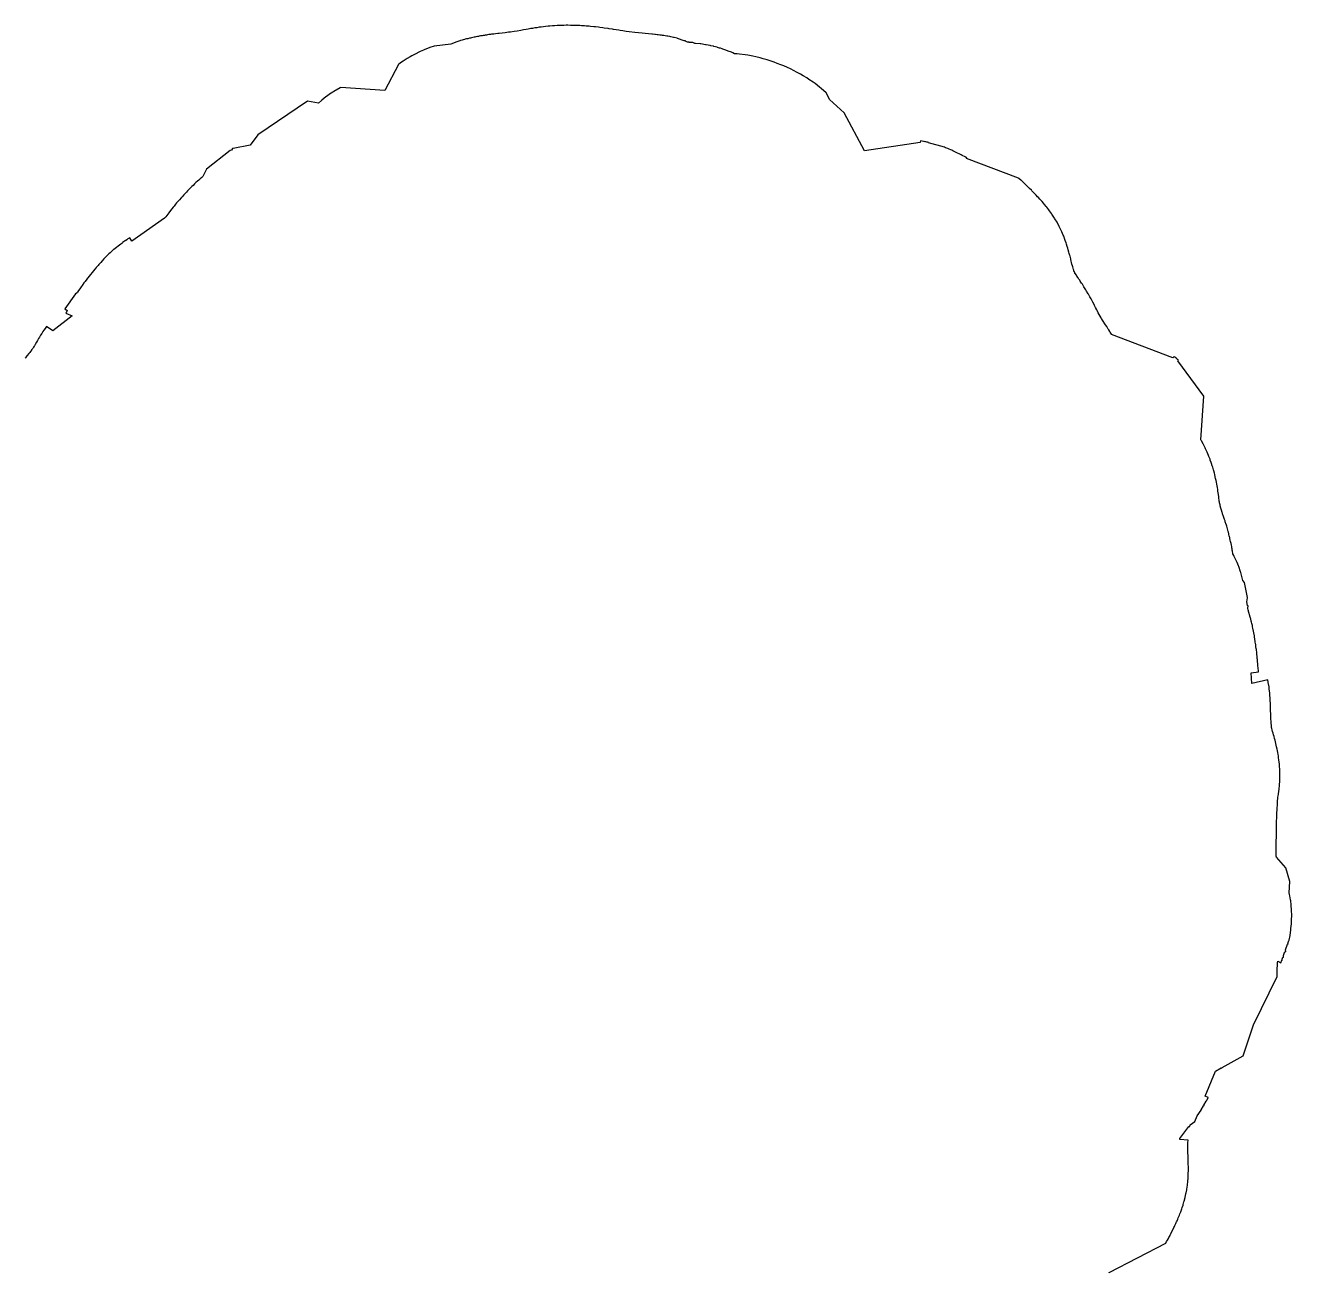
# Model space of a CAD drawing. Header units: metres. Extents: x -1.5 to 52.4, y -0.7 to 52.3.
# Drawn here: x 25.46 to 52.43, y 25.68 to 52.26 of the extents above; entities that cross this region are included whole.
import ezdxf

# ---------------------------------------------------------------- set-up
doc = ezdxf.new("R2010")
doc.units = ezdxf.units.M

msp = doc.modelspace()

# ---------------------------------------------------------------- linework, layer by layer
for p, q in [((35.3893, 52.0677), (35.3651, 52.0646)), ((35.41, 52.0702), (35.3893, 52.0677)), ((35.44, 52.0736), (35.41, 52.0702)), ((35.4687, 52.0768), (35.44, 52.0736)), ((35.5253, 52.0825), (35.4687, 52.0768)), ((35.5523, 52.0854), (35.5253, 52.0825)), ((35.6145, 52.0925), (35.5523, 52.0854)), ((35.6786, 52.1006), (35.6145, 52.0925)), ((35.7523, 52.1104), (35.6786, 52.1006)), ((35.7898, 52.1157), (35.7523, 52.1104)), ((35.8667, 52.1269), (35.7898, 52.1157)), ((35.9368, 52.1376), (35.8667, 52.1269)), ((36.0097, 52.1493), (35.9368, 52.1376)), ((36.0709, 52.1597), (36.0097, 52.1493)), ((36.1289, 52.1702), (36.0709, 52.1597)), ((36.1678, 52.1776), (36.1289, 52.1702)), ((36.2257, 52.1884), (36.1678, 52.1776)), ((36.2601, 52.1945), (36.2257, 52.1884)), ((36.31, 52.2028), (36.2601, 52.1945)), ((36.3515, 52.2093), (36.31, 52.2028)), ((36.4037, 52.217), (36.3515, 52.2093)), ((36.4434, 52.2224), (36.4037, 52.217)), ((36.4938, 52.2287), (36.4434, 52.2224)), ((36.5402, 52.234), (36.4938, 52.2287)), ((36.5907, 52.2391), (36.5402, 52.234)), ((36.6325, 52.243), (36.5907, 52.2391)), ((36.6846, 52.2472), (36.6325, 52.243)), ((36.7307, 52.2504), (36.6846, 52.2472)), ((36.7825, 52.2534), (36.7307, 52.2504)), ((36.8248, 52.2554), (36.7825, 52.2534)), ((36.8784, 52.2573), (36.8248, 52.2554)), ((36.9254, 52.2585), (36.8784, 52.2573)), ((36.976, 52.2591), (36.9254, 52.2585)), ((37.0148, 52.2592), (36.976, 52.2591)), ((37.0717, 52.2589), (37.0148, 52.2592)), ((37.1164, 52.2581), (37.0717, 52.2589)), ((37.1715, 52.2565), (37.1164, 52.2581)), ((37.2106, 52.255), (37.1715, 52.2565)), ((37.2708, 52.2521), (37.2106, 52.255)), ((37.3047, 52.2502), (37.2708, 52.2521)), ((37.3647, 52.2462), (37.3047, 52.2502)), ((37.4014, 52.2435), (37.3647, 52.2462)), ((37.4672, 52.238), (37.4014, 52.2435)), ((37.4964, 52.2353), (37.4672, 52.238)), ((37.5649, 52.2286), (37.4964, 52.2353)), ((37.5993, 52.2249), (37.5649, 52.2286)), ((37.6682, 52.2169), (37.5993, 52.2249)), ((37.6928, 52.2139), (37.6682, 52.2169)), ((37.7618, 52.205), (37.6928, 52.2139)), ((37.7845, 52.2019), (37.7618, 52.205)), ((37.8699, 52.1899), (37.7845, 52.2019)), ((37.8917, 52.1867), (37.8699, 52.1899)), ((37.9646, 52.1757), (37.8917, 52.1867)), ((37.9863, 52.1723), (37.9646, 52.1757)), ((38.1015, 52.1535), (37.9863, 52.1723)), ((38.127, 52.1496), (38.1015, 52.1535)), ((38.1861, 52.1407), (38.127, 52.1496)), ((38.2549, 52.1311), (38.1861, 52.1407)), ((38.3221, 52.1221), (38.2549, 52.1311)), ((38.4388, 52.1077), (38.3221, 52.1221)), ((38.5188, 52.0983), (38.4388, 52.1077)), ((38.5934, 52.0901), (38.5188, 52.0983)), ((38.6597, 52.0831), (38.5934, 52.0901)), ((38.7288, 52.0765), (38.6597, 52.0831)), ((38.7993, 52.0703), (38.7288, 52.0765)), ((38.8182, 52.0686), (38.7993, 52.0703)), ((38.8642, 52.0641), (38.8182, 52.0686)), ((34.1627, 51.8138), (34.0757, 51.7841)), ((34.1657, 51.8148), (34.1627, 51.8138)), ((34.5186, 51.8583), (34.1657, 51.8148)), ((34.6503, 51.9084), (34.5186, 51.8583)), ((34.6687, 51.9144), (34.6503, 51.9084)), ((34.7159, 51.9293), (34.6687, 51.9144)), ((34.7268, 51.9326), (34.7159, 51.9293)), ((34.7607, 51.9425), (34.7268, 51.9326)), ((34.7839, 51.949), (34.7607, 51.9425)), ((34.8117, 51.9566), (34.7839, 51.949)), ((34.8283, 51.9611), (34.8117, 51.9566)), ((34.8551, 51.968), (34.8283, 51.9611)), ((34.8819, 51.9748), (34.8551, 51.968)), ((34.9182, 51.9836), (34.8819, 51.9748)), ((34.9366, 51.9878), (34.9182, 51.9836)), ((34.9586, 51.9928), (34.9366, 51.9878)), ((34.9893, 51.9996), (34.9586, 51.9928)), ((35.0145, 52.005), (34.9893, 51.9996)), ((35.0349, 52.0092), (35.0145, 52.005)), ((35.0533, 52.0129), (35.0349, 52.0092)), ((35.0891, 52.02), (35.0533, 52.0129)), ((35.1073, 52.0235), (35.0891, 52.02)), ((35.1263, 52.027), (35.1073, 52.0235)), ((35.1545, 52.0321), (35.1263, 52.027)), ((35.1911, 52.0384), (35.1545, 52.0321)), ((35.2127, 52.042), (35.1911, 52.0384)), ((35.2356, 52.0457), (35.2127, 52.042)), ((35.2523, 52.0484), (35.2356, 52.0457)), ((35.2828, 52.053), (35.2523, 52.0484)), ((35.3023, 52.0559), (35.2828, 52.053)), ((35.3334, 52.0603), (35.3023, 52.0559)), ((35.3651, 52.0646), (35.3334, 52.0603)), ((38.8831, 52.0621), (38.8642, 52.0641)), ((38.9129, 52.0589), (38.8831, 52.0621)), ((38.9408, 52.0557), (38.9129, 52.0589)), ((38.976, 52.0514), (38.9408, 52.0557)), ((39.0059, 52.0476), (38.976, 52.0514)), ((39.0314, 52.0441), (39.0059, 52.0476)), ((39.0603, 52.0399), (39.0314, 52.0441)), ((39.0862, 52.036), (39.0603, 52.0399)), ((39.124, 52.0299), (39.0862, 52.036)), ((39.1422, 52.0267), (39.124, 52.0299)), ((39.1894, 52.0181), (39.1422, 52.0267)), ((39.2086, 52.0143), (39.1894, 52.0181)), ((39.2672, 52.0019), (39.2086, 52.0143)), ((39.28, 51.9989), (39.2672, 52.0019)), ((39.3425, 51.9837), (39.28, 51.9989)), ((39.3522, 51.9811), (39.3425, 51.9837)), ((39.4931, 51.9281), (39.3522, 51.9811)), ((39.5162, 51.9307), (39.4931, 51.9281)), ((39.5199, 51.9294), (39.5162, 51.9307)), ((39.5164, 51.9193), (39.5199, 51.9294)), ((39.5625, 51.902), (39.5164, 51.9193)), ((39.5877, 51.9037), (39.5625, 51.902)), ((39.5962, 51.9003), (39.5877, 51.9037)), ((39.5925, 51.8909), (39.5962, 51.9003)), ((39.6756, 51.8936), (39.5925, 51.8909)), ((39.7202, 51.8739), (39.6756, 51.8936)), ((39.7324, 51.8731), (39.7202, 51.8739)), ((39.8306, 51.8638), (39.7324, 51.8731)), ((39.8434, 51.8623), (39.8306, 51.8638)), ((39.9477, 51.8471), (39.8434, 51.8623)), ((39.959, 51.8451), (39.9477, 51.8471)), ((40.0432, 51.8287), (39.959, 51.8451)), ((40.0609, 51.8248), (40.0432, 51.8287)), ((40.1134, 51.8126), (40.0609, 51.8248)), ((40.1214, 51.8107), (40.1134, 51.8126)), ((40.1959, 51.7908), (40.1214, 51.8107)), ((33.5659, 51.5352), (33.5051, 51.4966)), ((33.593, 51.5517), (33.5659, 51.5352)), ((33.6553, 51.588), (33.593, 51.5517)), ((33.687, 51.6059), (33.6553, 51.588)), ((33.7452, 51.6372), (33.687, 51.6059)), ((33.7739, 51.6521), (33.7452, 51.6372)), ((33.8416, 51.6855), (33.7739, 51.6521)), ((33.8693, 51.6986), (33.8416, 51.6855)), ((33.9396, 51.73), (33.8693, 51.6986)), ((33.9646, 51.7406), (33.9396, 51.73)), ((34.0562, 51.7769), (33.9646, 51.7406)), ((34.0757, 51.7841), (34.0562, 51.7769)), ((40.202, 51.789), (40.1959, 51.7908)), ((40.2465, 51.7757), (40.202, 51.789)), ((40.2653, 51.7698), (40.2465, 51.7757)), ((40.3029, 51.7576), (40.2653, 51.7698)), ((40.315, 51.7536), (40.3029, 51.7576)), ((40.3608, 51.7376), (40.315, 51.7536)), ((40.3787, 51.7312), (40.3608, 51.7376)), ((40.4306, 51.7115), (40.3787, 51.7312)), ((40.4504, 51.7038), (40.4306, 51.7115)), ((40.4809, 51.6915), (40.4504, 51.7038)), ((40.4983, 51.6843), (40.4809, 51.6915)), ((40.5302, 51.6708), (40.4983, 51.6843)), ((40.567, 51.6549), (40.5302, 51.6708)), ((40.6223, 51.6511), (40.567, 51.6549)), ((40.6737, 51.6459), (40.6223, 51.6511)), ((40.7896, 51.6306), (40.6737, 51.6459)), ((40.8486, 51.6211), (40.7896, 51.6306)), ((40.9556, 51.6008), (40.8486, 51.6211)), ((41.0181, 51.5872), (40.9556, 51.6008)), ((41.1109, 51.5647), (41.0181, 51.5872)), ((41.1754, 51.5474), (41.1109, 51.5647)), ((41.2628, 51.5218), (41.1754, 51.5474)), ((33.4034, 51.4274), (33.1117, 50.8702)), ((33.4131, 51.4343), (33.4034, 51.4274)), ((33.4731, 51.4755), (33.4131, 51.4343)), ((33.5051, 51.4966), (33.4731, 51.4755)), ((41.3255, 51.5019), (41.2628, 51.5218)), ((41.4079, 51.4737), (41.3255, 51.5019)), ((41.475, 51.4491), (41.4079, 51.4737)), ((41.5523, 51.4189), (41.475, 51.4491)), ((41.6137, 51.3935), (41.5523, 51.4189)), ((41.6952, 51.3576), (41.6137, 51.3935)), ((41.7569, 51.3287), (41.6952, 51.3576)), ((41.8318, 51.2918), (41.7569, 51.3287)), ((41.888, 51.2626), (41.8318, 51.2918)), ((41.9707, 51.2172), (41.888, 51.2626)), ((42.0247, 51.1857), (41.9707, 51.2172)), ((42.1035, 51.1376), (42.0247, 51.1857)), ((42.15, 51.1075), (42.1035, 51.1376)), ((42.2397, 51.0463), (42.15, 51.1075)), ((42.2792, 51.0177), (42.2397, 51.0463)), ((42.3769, 50.9423), (42.2792, 51.0177)), ((31.8597, 50.7344), (31.7759, 50.6682)), ((31.8727, 50.7441), (31.8597, 50.7344)), ((31.9577, 50.8044), (31.8727, 50.7441)), ((31.9713, 50.8134), (31.9577, 50.8044)), ((32.0653, 50.8727), (31.9713, 50.8134)), ((32.0783, 50.8804), (32.0653, 50.8727)), ((32.1656, 50.9291), (32.0783, 50.8804)), ((32.1777, 50.9355), (32.1656, 50.9291)), ((33.1117, 50.8702), (32.1777, 50.9355)), ((42.4093, 50.9156), (42.3769, 50.9423)), ((42.5137, 50.8235), (42.4093, 50.9156)), ((42.5271, 50.8107), (42.5137, 50.8235)), ((42.5895, 50.6773), (42.5271, 50.8107)), ((31.4649, 50.6418), (30.4117, 49.9244)), ((31.6983, 50.6005), (31.4649, 50.6418)), ((31.7636, 50.6579), (31.6983, 50.6005)), ((31.7759, 50.6682), (31.7636, 50.6579)), ((42.902, 50.3951), (42.5895, 50.6773)), ((43.3297, 49.5861), (42.902, 50.3951)), ((30.4117, 49.9244), (30.2466, 49.7066)), ((29.8818, 49.6422), (29.8764, 49.6348)), ((29.8821, 49.6425), (29.8818, 49.6422)), ((29.8863, 49.6367), (29.8821, 49.6425)), ((30.2466, 49.7066), (29.8863, 49.6367)), ((44.5195, 49.7609), (43.3297, 49.5861)), ((44.5244, 49.7955), (44.5195, 49.7609)), ((44.5598, 49.7906), (44.5244, 49.7955)), ((44.6166, 49.7754), (44.5598, 49.7906)), ((44.6194, 49.7848), (44.6166, 49.7754)), ((44.6624, 49.772), (44.6194, 49.7848)), ((44.6716, 49.7695), (44.6624, 49.772)), ((44.6736, 49.769), (44.6716, 49.7695)), ((44.677, 49.7682), (44.6736, 49.769)), ((44.677, 49.7681), (44.677, 49.7682)), ((44.6787, 49.7676), (44.677, 49.7681)), ((44.6904, 49.7648), (44.6787, 49.7676)), ((44.6903, 49.7646), (44.6904, 49.7648)), ((44.6973, 49.7627), (44.6903, 49.7646)), ((44.6951, 49.7543), (44.6973, 49.7627)), ((45.036, 49.663), (44.6951, 49.7543)), ((45.0617, 49.6526), (45.036, 49.663)), ((45.1078, 49.6332), (45.0617, 49.6526)), ((29.818, 49.5932), (29.3139, 49.192)), ((29.8459, 49.5981), (29.818, 49.5932)), ((29.8724, 49.634), (29.8459, 49.5981)), ((29.8764, 49.6348), (29.8724, 49.634)), ((45.1403, 49.619), (45.1078, 49.6332)), ((45.1705, 49.6056), (45.1403, 49.619)), ((45.1906, 49.5965), (45.1705, 49.6056)), ((45.2115, 49.5868), (45.1906, 49.5965)), ((45.2432, 49.5719), (45.2115, 49.5868)), ((45.2709, 49.5587), (45.2432, 49.5719)), ((45.3152, 49.5371), (45.2709, 49.5587)), ((45.3478, 49.5208), (45.3152, 49.5371)), ((45.389, 49.4998), (45.3478, 49.5208)), ((45.4114, 49.4882), (45.389, 49.4998)), ((45.4754, 49.4544), (45.4114, 49.4882)), ((45.4884, 49.4478), (45.4754, 49.4544)), ((45.4899, 49.4474), (45.4884, 49.4478)), ((45.4898, 49.4472), (45.4899, 49.4474)), ((45.4918, 49.4463), (45.4898, 49.4472)), ((45.5076, 49.441), (45.4918, 49.4463)), ((45.5067, 49.4195), (45.5137, 49.4377)), ((46.6138, 49.0034), (45.5067, 49.4195)), ((45.5074, 49.4402), (45.5076, 49.441)), ((45.5137, 49.4377), (45.5074, 49.4402)), ((29.3139, 49.192), (29.2407, 49.0404)), ((29.0283, 48.8483), (29.0029, 48.8235)), ((29.0616, 48.8803), (29.0283, 48.8483)), ((29.0915, 48.9084), (29.0616, 48.8803)), ((29.1254, 48.9395), (29.0915, 48.9084)), ((29.151, 48.9627), (29.1254, 48.9395)), ((29.1771, 48.9859), (29.151, 48.9627)), ((29.2158, 49.0194), (29.1771, 48.9859)), ((29.2407, 49.0404), (29.2158, 49.0194)), ((46.622, 48.9965), (46.6138, 49.0034)), ((46.6615, 48.9624), (46.622, 48.9965)), ((46.6742, 48.9511), (46.6615, 48.9624)), ((46.713, 48.9157), (46.6742, 48.9511)), ((46.7356, 48.8946), (46.713, 48.9157)), ((46.7639, 48.8677), (46.7356, 48.8946)), ((46.7932, 48.8391), (46.7639, 48.8677)), ((46.8076, 48.8249), (46.7932, 48.8391)), ((28.7765, 48.5865), (28.738, 48.5432)), ((28.795, 48.6071), (28.7765, 48.5865)), ((28.8297, 48.645), (28.795, 48.6071)), ((28.8539, 48.671), (28.8297, 48.645)), ((28.8878, 48.7068), (28.8539, 48.671)), ((28.9105, 48.7304), (28.8878, 48.7068)), ((28.9477, 48.7684), (28.9105, 48.7304)), ((28.9675, 48.7883), (28.9477, 48.7684)), ((29.0029, 48.8235), (28.9675, 48.7883)), ((46.8355, 48.7973), (46.8076, 48.8249)), ((46.8508, 48.7819), (46.8355, 48.7973)), ((46.8875, 48.7447), (46.8508, 48.7819)), ((46.896, 48.7361), (46.8875, 48.7447)), ((46.9341, 48.697), (46.896, 48.7361)), ((46.9417, 48.6891), (46.9341, 48.697)), ((46.9805, 48.6489), (46.9417, 48.6891)), ((46.9891, 48.6398), (46.9805, 48.6489)), ((47.0203, 48.6071), (46.9891, 48.6398)), ((47.0367, 48.5897), (47.0203, 48.6071)), ((47.0673, 48.5567), (47.0367, 48.5897)), ((28.5479, 48.3133), (28.5097, 48.2636)), ((28.5738, 48.3464), (28.5479, 48.3133)), ((28.604, 48.3841), (28.5738, 48.3464)), ((28.6233, 48.4078), (28.604, 48.3841)), ((28.6586, 48.4505), (28.6233, 48.4078)), ((28.6794, 48.4752), (28.6586, 48.4505)), ((28.7122, 48.5137), (28.6794, 48.4752)), ((28.738, 48.5432), (28.7122, 48.5137)), ((47.0935, 48.5279), (47.0673, 48.5567)), ((47.1149, 48.504), (47.0935, 48.5279)), ((47.1432, 48.4716), (47.1149, 48.504)), ((47.1689, 48.4415), (47.1432, 48.4716)), ((47.2062, 48.3967), (47.1689, 48.4415)), ((47.2178, 48.3823), (47.2062, 48.3967)), ((47.2617, 48.3258), (47.2178, 48.3823)), ((47.2755, 48.3073), (47.2617, 48.3258)), ((47.3163, 48.2508), (47.2755, 48.3073)), ((28.4235, 48.151), (27.7274, 47.6636)), ((28.4304, 48.1598), (28.4235, 48.151)), ((28.4477, 48.1818), (28.4304, 48.1598)), ((28.5097, 48.2636), (28.4477, 48.1818)), ((47.3268, 48.2358), (47.3163, 48.2508)), ((47.3835, 48.1497), (47.3268, 48.2358)), ((47.3905, 48.1383), (47.3835, 48.1497)), ((47.4347, 48.0636), (47.3905, 48.1383)), ((47.4411, 48.0523), (47.4347, 48.0636)), ((47.4834, 47.973), (47.4411, 48.0523)), ((47.4906, 47.9589), (47.4834, 47.973)), ((47.5322, 47.8713), (47.4906, 47.9589)), ((47.5387, 47.8567), (47.5322, 47.8713)), ((47.5685, 47.7863), (47.5387, 47.8567)), ((47.577, 47.7653), (47.5685, 47.7863)), ((47.6034, 47.6954), (47.577, 47.7653)), ((27.3379, 47.4861), (27.3282, 47.4775)), ((27.4874, 47.5954), (27.3379, 47.4861)), ((27.4979, 47.6045), (27.4874, 47.5954)), ((27.4986, 47.6036), (27.4979, 47.6045)), ((27.5045, 47.6079), (27.4986, 47.6036)), ((27.5106, 47.6145), (27.5038, 47.6089)), ((27.5038, 47.6089), (27.5045, 47.6079)), ((27.5117, 47.6131), (27.5106, 47.6145)), ((27.529, 47.6258), (27.5117, 47.6131)), ((27.5878, 47.674), (27.5266, 47.6291)), ((27.5266, 47.6291), (27.529, 47.6258)), ((27.5903, 47.6706), (27.5878, 47.674)), ((27.6161, 47.6895), (27.5903, 47.6706)), ((27.6174, 47.692), (27.6153, 47.6906)), ((27.6153, 47.6906), (27.6161, 47.6895)), ((27.6181, 47.6909), (27.6174, 47.692)), ((27.6428, 47.709), (27.6181, 47.6909)), ((27.6853, 47.7343), (27.6428, 47.709)), ((27.7274, 47.6636), (27.6853, 47.7343)), ((47.6115, 47.6729), (47.6034, 47.6954)), ((47.6282, 47.6244), (47.6115, 47.6729)), ((47.6382, 47.5941), (47.6282, 47.6244)), ((47.6535, 47.5456), (47.6382, 47.5941)), ((47.6636, 47.5121), (47.6535, 47.5456)), ((47.6738, 47.4769), (47.6636, 47.5121)), ((27.0917, 47.2405), (27.063, 47.2088)), ((27.1314, 47.2834), (27.0917, 47.2405)), ((27.1638, 47.3176), (27.1314, 47.2834)), ((27.1939, 47.3486), (27.1638, 47.3176)), ((27.2351, 47.3899), (27.1939, 47.3486)), ((27.2612, 47.4153), (27.2351, 47.3899)), ((27.3282, 47.4775), (27.2612, 47.4153)), ((47.6871, 47.4296), (47.6738, 47.4769)), ((47.6949, 47.4011), (47.6871, 47.4296)), ((47.7066, 47.3573), (47.6949, 47.4011)), ((47.711, 47.3403), (47.7066, 47.3573)), ((47.7253, 47.2847), (47.711, 47.3403)), ((47.7285, 47.2718), (47.7253, 47.2847)), ((47.7534, 47.1721), (47.7285, 47.2718)), ((26.8383, 46.9431), (26.8202, 46.9203)), ((26.8839, 46.9992), (26.8383, 46.9431)), ((26.9, 47.0188), (26.8839, 46.9992)), ((26.9451, 47.0731), (26.9, 47.0188)), ((26.9668, 47.0986), (26.9451, 47.0731)), ((27.0055, 47.1436), (26.9668, 47.0986)), ((27.0243, 47.1651), (27.0055, 47.1436)), ((27.063, 47.2088), (27.0243, 47.1651)), ((47.7622, 47.1385), (47.7534, 47.1721)), ((47.7698, 47.1111), (47.7622, 47.1385)), ((47.7764, 47.0881), (47.7698, 47.1111)), ((47.7849, 47.0605), (47.7764, 47.0881)), ((47.79, 47.0448), (47.7849, 47.0605)), ((47.7947, 47.0308), (47.79, 47.0448)), ((47.8025, 47.0092), (47.7947, 47.0308)), ((47.8045, 47.004), (47.8025, 47.0092)), ((47.8105, 46.9893), (47.8045, 47.004)), ((47.8142, 46.9811), (47.8105, 46.9893)), ((47.8173, 46.9749), (47.8142, 46.9811)), ((47.8188, 46.972), (47.8173, 46.9749)), ((47.8201, 46.97), (47.8188, 46.972)), ((47.8461, 46.9331), (47.8201, 46.97)), ((26.644, 46.6879), (26.6136, 46.6451)), ((26.6647, 46.7165), (26.644, 46.6879)), ((26.7057, 46.772), (26.6647, 46.7165)), ((26.7272, 46.8006), (26.7057, 46.772)), ((26.767, 46.8525), (26.7272, 46.8006)), ((26.7831, 46.8732), (26.767, 46.8525)), ((26.8202, 46.9203), (26.7831, 46.8732)), ((47.8576, 46.9167), (47.8461, 46.9331)), ((47.8849, 46.877), (47.8576, 46.9167)), ((47.9009, 46.8534), (47.8849, 46.877)), ((47.9187, 46.8269), (47.9009, 46.8534)), ((47.9293, 46.8108), (47.9187, 46.8269)), ((47.9591, 46.7653), (47.9293, 46.8108)), ((47.9745, 46.7414), (47.9591, 46.7653)), ((48.0065, 46.691), (47.9745, 46.7414)), ((48.0228, 46.6649), (48.0065, 46.691)), ((26.5264, 46.5375), (26.2984, 46.2183)), ((26.5568, 46.5622), (26.5264, 46.5375)), ((26.5645, 46.5737), (26.5568, 46.5622)), ((26.5904, 46.6118), (26.5645, 46.5737)), ((26.6136, 46.6451), (26.5904, 46.6118)), ((48.0496, 46.6212), (48.0228, 46.6649)), ((48.0637, 46.5978), (48.0496, 46.6212)), ((48.097, 46.5419), (48.0637, 46.5978)), ((48.105, 46.5283), (48.097, 46.5419)), ((48.1185, 46.5053), (48.105, 46.5283)), ((48.1356, 46.4754), (48.1185, 46.5053)), ((48.1595, 46.4328), (48.1356, 46.4754)), ((48.1759, 46.403), (48.1595, 46.4328)), ((48.1975, 46.3628), (48.1759, 46.403)), ((26.2984, 46.2183), (26.3473, 46.1833)), ((26.3473, 46.1833), (26.3233, 46.1308)), ((48.2231, 46.3138), (48.1975, 46.3628)), ((48.2358, 46.2885), (48.2231, 46.3138)), ((48.2551, 46.2493), (48.2358, 46.2885)), ((48.2677, 46.2227), (48.2551, 46.2493)), ((48.2691, 46.22), (48.2677, 46.2227)), ((48.282, 46.1944), (48.2691, 46.22)), ((48.2951, 46.1694), (48.282, 46.1944)), ((48.3145, 46.1337), (48.2951, 46.1694)), ((48.334, 46.0989), (48.3145, 46.1337)), ((26.4512, 46.0722), (26.0398, 45.7527)), ((26.3233, 46.1308), (26.3208, 46.1245)), ((26.3208, 46.1245), (26.4512, 46.0722)), ((48.3553, 46.0617), (48.334, 46.0989)), ((48.3762, 46.0261), (48.3553, 46.0617)), ((48.3844, 46.0126), (48.3762, 46.0261)), ((48.4052, 45.9785), (48.3844, 46.0126)), ((48.4204, 45.9546), (48.4052, 45.9785)), ((48.4556, 45.9007), (48.4204, 45.9546)), ((48.4684, 45.8808), (48.4556, 45.9007)), ((48.4923, 45.8431), (48.4684, 45.8808)), ((25.7553, 45.6156), (25.7363, 45.5838)), ((25.7809, 45.6571), (25.7553, 45.6156)), ((25.8041, 45.6937), (25.7809, 45.6571)), ((25.8299, 45.7336), (25.8041, 45.6937)), ((25.8513, 45.7656), (25.8299, 45.7336)), ((25.8752, 45.8006), (25.8513, 45.7656)), ((25.9066, 45.8456), (25.8752, 45.8006)), ((26.0398, 45.7527), (25.9066, 45.8456)), ((48.5, 45.8308), (48.4923, 45.8431)), ((48.5275, 45.7868), (48.5, 45.8308)), ((48.5378, 45.7701), (48.5275, 45.7868)), ((48.558, 45.7372), (48.5378, 45.7701)), ((48.5678, 45.7209), (48.558, 45.7372)), ((48.5926, 45.6796), (48.5678, 45.7209)), ((48.5953, 45.675), (48.5926, 45.6796)), ((49.9046, 45.1741), (48.5953, 45.675)), ((25.5889, 45.3402), (25.5682, 45.313)), ((25.5906, 45.3425), (25.5889, 45.3402)), ((25.6104, 45.3701), (25.5906, 45.3425)), ((25.6146, 45.3761), (25.6104, 45.3701)), ((25.6318, 45.4012), (25.6146, 45.3761)), ((25.6444, 45.4204), (25.6318, 45.4012)), ((25.6497, 45.4288), (25.6444, 45.4204)), ((25.6669, 45.4612), (25.6497, 45.4288)), ((25.6941, 45.5108), (25.6669, 45.4612)), ((25.7128, 45.5437), (25.6941, 45.5108)), ((25.7363, 45.5838), (25.7128, 45.5437)), ((25.4597, 45.1778), (25.4522, 45.1678)), ((25.4879, 45.2144), (25.4597, 45.1778)), ((25.4981, 45.2273), (25.4879, 45.2144)), ((25.5313, 45.2681), (25.4981, 45.2273)), ((25.5487, 45.289), (25.5313, 45.2681)), ((25.5671, 45.3117), (25.5487, 45.289)), ((25.5682, 45.313), (25.5671, 45.3117)), ((49.9292, 45.2049), (49.9046, 45.1741)), ((49.9473, 45.1905), (49.9292, 45.2049)), ((49.9496, 45.1886), (49.9473, 45.1905)), ((49.9473, 45.1905), (49.9473, 45.1905)), ((49.9528, 45.1861), (49.9496, 45.1886)), ((49.953, 45.1857), (49.9528, 45.1861)), ((49.9565, 45.1828), (49.953, 45.1857)), ((49.9567, 45.183), (49.9565, 45.1828)), ((49.9648, 45.1758), (49.9567, 45.183)), ((49.9696, 45.1718), (49.9648, 45.1758)), ((49.9695, 45.1717), (49.9696, 45.1718)), ((49.9698, 45.1714), (49.9695, 45.1717)), ((49.9718, 45.1697), (49.9698, 45.1715)), ((49.9698, 45.1715), (49.9698, 45.1714)), ((49.9813, 45.1613), (49.9718, 45.1697)), ((49.9811, 45.1611), (49.9813, 45.1613)), ((49.9869, 45.1558), (49.9811, 45.1611)), ((49.9868, 45.1557), (49.9869, 45.1558)), ((49.9882, 45.1543), (49.9868, 45.1557)), ((49.9883, 45.1544), (49.9882, 45.1543)), ((49.9927, 45.1501), (49.9883, 45.1544)), ((49.995, 45.1479), (49.9927, 45.1501)), ((50.0003, 45.1426), (49.995, 45.1479)), ((49.995, 45.1479), (49.995, 45.1479)), ((50.0055, 45.1374), (50.0003, 45.1426)), ((50.0054, 45.1373), (50.0055, 45.1374)), ((50.0118, 45.1309), (50.0054, 45.1373)), ((50.0087, 45.1103), (50.0205, 45.1214)), ((50.5648, 44.3572), (50.0087, 45.1103)), ((50.0117, 45.1308), (50.0118, 45.1309)), ((50.0205, 45.1214), (50.0117, 45.1308)), ((50.4965, 43.4278), (50.5648, 44.3572)), ((50.5036, 43.4163), (50.4965, 43.4278)), ((50.5105, 43.4045), (50.5036, 43.4163)), ((50.5467, 43.3401), (50.5105, 43.4045)), ((50.5543, 43.326), (50.5467, 43.3401)), ((50.5908, 43.2548), (50.5543, 43.326)), ((50.5984, 43.2393), (50.5908, 43.2548)), ((50.6252, 43.1821), (50.5984, 43.2393)), ((50.6334, 43.1638), (50.6252, 43.1821)), ((50.6626, 43.0954), (50.6334, 43.1638)), ((50.6712, 43.0742), (50.6626, 43.0954)), ((50.6938, 43.0158), (50.6712, 43.0742)), ((50.7003, 42.9981), (50.6938, 43.0158)), ((50.7198, 42.9429), (50.7003, 42.9981)), ((50.7273, 42.9204), (50.7198, 42.9429)), ((50.7427, 42.8728), (50.7273, 42.9204)), ((50.7508, 42.8464), (50.7427, 42.8728)), ((50.7671, 42.7909), (50.7508, 42.8464)), ((50.7745, 42.7641), (50.7671, 42.7909)), ((50.7872, 42.7161), (50.7745, 42.7641)), ((50.7942, 42.688), (50.7872, 42.7161)), ((50.8057, 42.6396), (50.7942, 42.688)), ((50.8135, 42.605), (50.8057, 42.6396)), ((50.8224, 42.5631), (50.8135, 42.605)), ((50.8298, 42.5264), (50.8224, 42.5631)), ((50.8382, 42.4825), (50.8298, 42.5264)), ((50.844, 42.45), (50.8382, 42.4825)), ((50.85, 42.4145), (50.844, 42.45)), ((50.8569, 42.3714), (50.85, 42.4145)), ((50.8623, 42.3358), (50.8569, 42.3714)), ((50.8678, 42.2975), (50.8623, 42.3358)), ((50.8721, 42.2653), (50.8678, 42.2975)), ((50.8785, 42.2142), (50.8721, 42.2653)), ((50.8817, 42.1873), (50.8785, 42.2142)), ((50.8864, 42.1453), (50.8817, 42.1873)), ((50.8886, 42.1332), (50.8864, 42.1453)), ((50.8907, 42.123), (50.8886, 42.1332)), ((50.8955, 42.1001), (50.8907, 42.123)), ((50.899, 42.0844), (50.8955, 42.1001)), ((50.904, 42.0631), (50.899, 42.0844)), ((50.909, 42.0423), (50.904, 42.0631)), ((50.9135, 42.0244), (50.909, 42.0423)), ((50.9274, 41.972), (50.9135, 42.0244)), ((50.9328, 41.9526), (50.9274, 41.972)), ((50.9386, 41.9322), (50.9328, 41.9526)), ((50.9538, 41.882), (50.9386, 41.9322)), ((50.9586, 41.8667), (50.9538, 41.882)), ((50.963, 41.8533), (50.9586, 41.8667)), ((50.9835, 41.7934), (50.963, 41.8533)), ((50.9901, 41.7737), (50.9835, 41.7934)), ((50.9984, 41.7486), (50.9901, 41.7737)), ((51.0041, 41.7313), (50.9984, 41.7486)), ((51.0137, 41.7013), (51.0041, 41.7313)), ((51.0192, 41.6838), (51.0137, 41.7013)), ((51.0265, 41.6604), (51.0192, 41.6838)), ((51.031, 41.6455), (51.0265, 41.6604)), ((51.0416, 41.6104), (51.031, 41.6455)), ((51.049, 41.5851), (51.0416, 41.6104)), ((51.0645, 41.5313), (51.049, 41.5851)), ((51.0714, 41.5066), (51.0645, 41.5313)), ((51.0794, 41.4777), (51.0714, 41.5066)), ((51.0842, 41.4599), (51.0794, 41.4777)), ((51.0929, 41.4268), (51.0842, 41.4599)), ((51.0973, 41.4099), (51.0929, 41.4268)), ((51.1043, 41.3822), (51.0973, 41.4099)), ((51.1089, 41.364), (51.1043, 41.3822)), ((51.1138, 41.3437), (51.1089, 41.364)), ((51.1184, 41.3244), (51.1138, 41.3437)), ((51.1261, 41.2915), (51.1184, 41.3244)), ((51.1332, 41.2601), (51.1261, 41.2915)), ((51.1428, 41.2159), (51.1332, 41.2601)), ((51.1502, 41.1805), (51.1428, 41.2159)), ((51.1551, 41.1556), (51.1502, 41.1805)), ((51.1615, 41.122), (51.1551, 41.1556)), ((51.1637, 41.1096), (51.1615, 41.122)), ((51.1688, 41.0802), (51.1637, 41.1096)), ((51.1731, 41.0542), (51.1688, 41.0802)), ((51.1807, 41.0002), (51.1731, 41.0542)), ((51.2002, 40.9634), (51.1807, 41.0002)), ((51.21, 40.944), (51.2002, 40.9634)), ((51.2323, 40.8986), (51.21, 40.944)), ((51.2386, 40.8854), (51.2323, 40.8986)), ((51.2641, 40.8295), (51.2386, 40.8854)), ((51.2706, 40.8147), (51.2641, 40.8295)), ((51.3002, 40.7434), (51.2706, 40.8147)), ((51.3066, 40.7273), (51.3002, 40.7434)), ((51.3465, 40.6164), (51.3066, 40.7273)), ((51.3511, 40.6021), (51.3465, 40.6164)), ((51.3894, 40.4325), (51.3511, 40.6021)), ((51.4255, 40.3858), (51.3894, 40.4325)), ((51.4929, 40.0688), (51.4255, 40.3858)), ((51.4808, 39.983), (51.4826, 40.0098)), ((51.4931, 39.8928), (51.4808, 39.983)), ((51.4826, 40.0098), (51.4929, 40.0688)), ((51.5062, 39.8944), (51.4931, 39.8928)), ((51.4999, 39.8428), (51.5068, 39.8896)), ((51.5062, 39.7964), (51.4999, 39.8428)), ((51.5068, 39.8896), (51.5062, 39.8944)), ((51.5093, 39.7971), (51.5062, 39.7964)), ((51.5107, 39.7907), (51.5093, 39.7971)), ((51.5113, 39.7908), (51.5107, 39.7907)), ((51.5127, 39.7822), (51.5113, 39.7908)), ((51.5129, 39.7822), (51.5127, 39.7822)), ((51.514, 39.7748), (51.5129, 39.7822)), ((51.5154, 39.7686), (51.514, 39.7748)), ((51.5221, 39.7487), (51.5154, 39.7686)), ((51.5433, 39.6812), (51.5221, 39.7487)), ((51.5454, 39.6738), (51.5433, 39.6812)), ((51.5583, 39.6279), (51.5454, 39.6738)), ((51.5621, 39.6141), (51.5583, 39.6279)), ((51.5739, 39.5679), (51.5621, 39.6141)), ((51.5797, 39.544), (51.5739, 39.5679)), ((51.587, 39.5128), (51.5797, 39.544)), ((51.591, 39.4952), (51.587, 39.5128)), ((51.5967, 39.4692), (51.591, 39.4952)), ((51.602, 39.4442), (51.5967, 39.4692)), ((51.6086, 39.412), (51.602, 39.4442)), ((51.6199, 39.354), (51.6086, 39.412)), ((51.6273, 39.3137), (51.6199, 39.354)), ((51.6384, 39.2498), (51.6273, 39.3137)), ((51.6432, 39.2214), (51.6384, 39.2498)), ((51.6487, 39.1867), (51.6432, 39.2214)), ((51.6511, 39.171), (51.6487, 39.1867)), ((51.6561, 39.1378), (51.6511, 39.171)), ((51.658, 39.1255), (51.6561, 39.1378)), ((51.6639, 39.0843), (51.658, 39.1255)), ((51.6663, 39.0673), (51.6639, 39.0843)), ((51.6713, 39.0309), (51.6663, 39.0673)), ((51.6731, 39.0173), (51.6713, 39.0309)), ((51.678, 38.979), (51.6731, 39.0173)), ((51.6806, 38.9583), (51.678, 38.979)), ((51.6889, 38.8878), (51.6806, 38.9583)), ((51.6923, 38.8576), (51.6889, 38.8878)), ((51.6965, 38.8167), (51.6923, 38.8576)), ((51.6977, 38.8047), (51.6965, 38.8167)), ((51.7014, 38.7664), (51.6977, 38.8047)), ((51.7032, 38.7472), (51.7014, 38.7664)), ((51.7152, 38.6096), (51.7032, 38.7472)), ((51.7187, 38.5732), (51.7152, 38.6096)), ((51.568, 38.4604), (51.7298, 38.4861)), ((51.5848, 38.2385), (51.568, 38.4604)), ((51.9234, 38.3142), (51.5848, 38.2385)), ((51.7216, 38.546), (51.7187, 38.5732)), ((51.7242, 38.524), (51.7216, 38.546)), ((51.7259, 38.5107), (51.7242, 38.524)), ((51.7269, 38.5044), (51.7259, 38.5107)), ((51.7275, 38.5014), (51.7269, 38.5044)), ((51.7274, 38.5013), (51.7275, 38.5014)), ((51.7298, 38.4861), (51.7274, 38.5013)), ((51.9239, 38.3119), (51.9234, 38.3142)), ((51.932, 38.2669), (51.9239, 38.3119)), ((51.9335, 38.2672), (51.932, 38.2669)), ((51.9352, 38.2585), (51.9335, 38.2672)), ((51.9342, 38.2547), (51.9352, 38.2585)), ((51.9508, 38.1628), (51.9342, 38.2547)), ((51.9515, 38.1629), (51.9508, 38.1628)), ((51.952, 38.1592), (51.9515, 38.1629)), ((51.9518, 38.1575), (51.952, 38.1592)), ((51.9534, 38.1484), (51.9518, 38.1575)), ((51.9547, 38.1388), (51.9534, 38.1484)), ((51.964, 38.0598), (51.9547, 38.1388)), ((51.9653, 38.0465), (51.964, 38.0598)), ((51.9694, 37.9991), (51.9653, 38.0465)), ((51.9715, 37.9705), (51.9694, 37.9991)), ((51.9736, 37.9379), (51.9715, 37.9705)), ((51.9761, 37.8947), (51.9736, 37.9379)), ((51.9776, 37.8646), (51.9761, 37.8947)), ((51.9797, 37.8141), (51.9776, 37.8646)), ((51.9819, 37.7547), (51.9797, 37.8141)), ((51.9823, 37.7422), (51.9819, 37.7547)), ((51.9896, 37.5017), (51.9823, 37.7422)), ((51.9904, 37.4819), (51.9896, 37.5017)), ((51.9933, 37.4277), (51.9904, 37.4819)), ((51.9944, 37.4114), (51.9933, 37.4277)), ((51.9961, 37.3895), (51.9944, 37.4114)), ((52.0006, 37.3386), (51.9961, 37.3895)), ((52.0048, 37.2982), (52.0006, 37.3386)), ((52.0071, 37.2793), (52.0048, 37.2982)), ((52.0175, 37.2464), (52.0071, 37.2793)), ((52.0282, 37.212), (52.0175, 37.2464)), ((52.0389, 37.1763), (52.0282, 37.212)), ((52.0479, 37.1451), (52.0389, 37.1763)), ((52.0592, 37.1051), (52.0479, 37.1451)), ((52.0701, 37.0646), (52.0592, 37.1051)), ((52.0795, 37.0284), (52.0701, 37.0646)), ((52.0886, 36.992), (52.0795, 37.0284)), ((52.0972, 36.9562), (52.0886, 36.992)), ((52.1052, 36.9211), (52.0972, 36.9562)), ((52.1127, 36.887), (52.1052, 36.9211)), ((52.1225, 36.8403), (52.1127, 36.887)), ((52.1286, 36.8087), (52.1225, 36.8403)), ((52.1371, 36.7625), (52.1286, 36.8087)), ((52.1424, 36.7314), (52.1371, 36.7625)), ((52.1494, 36.6878), (52.1424, 36.7314)), ((52.1537, 36.6585), (52.1494, 36.6878)), ((52.1615, 36.6004), (52.1537, 36.6585)), ((52.1653, 36.5685), (52.1615, 36.6004)), ((52.1705, 36.5188), (52.1653, 36.5685)), ((52.1721, 36.5016), (52.1705, 36.5188)), ((52.1762, 36.4508), (52.1721, 36.5016)), ((52.178, 36.424), (52.1762, 36.4508)), ((52.1818, 36.345), (52.178, 36.424)), ((52.1762, 36.0746), (52.1812, 36.159)), ((52.1812, 36.159), (52.1818, 36.1763)), ((52.1825, 36.3216), (52.1818, 36.345)), ((52.1818, 36.1763), (52.1833, 36.2518)), ((52.1833, 36.2655), (52.1825, 36.3216)), ((52.1833, 36.2518), (52.1833, 36.2655)), ((52.152, 35.875), (52.1536, 35.8842)), ((52.1536, 35.8842), (52.1674, 35.9829)), ((52.1674, 35.9829), (52.1685, 35.9925)), ((52.1685, 35.9925), (52.175, 36.0601)), ((52.175, 36.0601), (52.1762, 36.0746)), ((52.1242, 35.5687), (52.1297, 35.6689)), ((52.1297, 35.6689), (52.1321, 35.706)), ((52.1321, 35.706), (52.1349, 35.7454)), ((52.1349, 35.7454), (52.1374, 35.7774)), ((52.1374, 35.7774), (52.1398, 35.8053)), ((52.1398, 35.8053), (52.1407, 35.8149)), ((52.1407, 35.8149), (52.152, 35.875)), ((52.113, 35.278), (52.1171, 35.4049)), ((52.1171, 35.4049), (52.1192, 35.4575)), ((52.1192, 35.4575), (52.1242, 35.5687)), ((52.1078, 35.0284), (52.1087, 35.0891)), ((52.1087, 35.0891), (52.11, 35.1555)), ((52.11, 35.1555), (52.1114, 35.2177)), ((52.1114, 35.2177), (52.113, 35.278)), ((52.1053, 34.7433), (52.1058, 34.8239)), ((52.1058, 34.8239), (52.1078, 35.0284)), ((52.1053, 34.6702), (52.1053, 34.7433)), ((52.1056, 34.5999), (52.1053, 34.6702)), ((52.1061, 34.5556), (52.1056, 34.5999)), ((52.1066, 34.5358), (52.1061, 34.5556)), ((52.3089, 34.3126), (52.1066, 34.5358)), ((52.3953, 34.0201), (52.3089, 34.3126)), ((52.3828, 33.7799), (52.3953, 34.0201)), ((52.3902, 33.7422), (52.3828, 33.7799)), ((52.3952, 33.7145), (52.3902, 33.7422)), ((52.4093, 33.6257), (52.3952, 33.7145)), ((52.412, 33.6053), (52.4093, 33.6257)), ((52.4213, 33.5241), (52.412, 33.6053)), ((52.4234, 33.5023), (52.4213, 33.5241)), ((52.4294, 33.4187), (52.4234, 33.5023)), ((52.427, 33.1039), (52.4318, 33.192)), ((52.4306, 33.3962), (52.4294, 33.4187)), ((52.4332, 33.3076), (52.4306, 33.3962)), ((52.4318, 33.192), (52.4324, 33.2101)), ((52.4324, 33.2101), (52.4333, 33.2886)), ((52.4333, 33.2886), (52.4332, 33.3076)), ((52.3994, 32.8783), (52.4148, 32.9811)), ((52.4148, 32.9811), (52.4166, 32.9952)), ((52.4166, 32.9952), (52.4258, 33.0877)), ((52.4258, 33.0877), (52.427, 33.1039)), ((52.3025, 32.5622), (52.3477, 32.6846)), ((52.3477, 32.6846), (52.3556, 32.6825)), ((52.3527, 32.6983), (52.3753, 32.7595)), ((52.3557, 32.6828), (52.3527, 32.6983)), ((52.3556, 32.6825), (52.3557, 32.6828)), ((52.3753, 32.7595), (52.377, 32.7667)), ((52.377, 32.7667), (52.3979, 32.8697)), ((52.3979, 32.8697), (52.3994, 32.8783)), ((52.228, 32.3601), (52.244, 32.4035)), ((52.244, 32.4035), (52.2552, 32.3986)), ((52.2552, 32.3986), (52.2592, 32.4076)), ((52.2579, 32.4411), (52.2893, 32.5264)), ((52.2592, 32.4076), (52.2579, 32.4411)), ((52.2893, 32.5264), (52.3047, 32.5209)), ((52.3064, 32.5258), (52.3025, 32.5622)), ((52.3047, 32.5209), (52.3064, 32.5258)), ((52.1275, 32.0988), (52.1313, 32.2952)), ((52.1313, 32.2952), (52.1354, 32.3193)), ((52.1354, 32.3193), (52.2003, 32.2856)), ((52.2003, 32.2856), (52.2011, 32.2871)), ((52.2011, 32.2871), (52.221, 32.3412)), ((52.221, 32.3412), (52.2272, 32.3383)), ((52.2272, 32.3383), (52.228, 32.3399)), ((52.228, 32.3399), (52.228, 32.3601)), ((51.6187, 30.966), (52.1236, 31.9925)), ((52.1236, 31.9925), (52.1249, 32.0176)), ((52.1249, 32.0176), (52.1266, 32.0628)), ((52.1266, 32.0628), (52.1272, 32.0847)), ((52.1272, 32.0847), (52.1275, 32.0988)), ((51.3991, 30.3054), (51.6187, 30.966)), ((50.9541, 30.0579), (51.3991, 30.3054)), ((50.5909, 29.444), (50.8124, 29.9791)), ((50.8124, 29.9791), (50.9319, 30.0456)), ((50.9319, 30.0456), (50.9465, 30.0395)), ((50.9465, 30.0395), (50.9541, 30.0579)), ((50.6544, 29.4144), (50.5909, 29.444)), ((50.623, 29.3577), (50.6524, 29.4101)), ((50.6524, 29.4101), (50.6544, 29.4144)), ((50.4201, 29.0292), (50.503, 29.1451)), ((50.503, 29.1451), (50.5072, 29.1513)), ((50.5072, 29.1513), (50.5559, 29.2382)), ((50.5559, 29.2382), (50.5681, 29.2487)), ((50.5649, 29.2542), (50.6115, 29.3372)), ((50.5697, 29.2514), (50.5649, 29.2542)), ((50.5681, 29.2487), (50.5697, 29.2514)), ((50.6115, 29.3372), (50.622, 29.3475)), ((50.622, 29.3475), (50.6264, 29.356)), ((50.6264, 29.356), (50.623, 29.3577)), ((50.272, 28.8323), (50.3685, 28.9068)), ((50.3685, 28.9068), (50.4181, 29.0267)), ((50.4181, 29.0267), (50.4201, 29.0292)), ((50.0522, 28.54), (50.2436, 28.7991)), ((50.2436, 28.7991), (50.2652, 28.7951)), ((50.2652, 28.7951), (50.272, 28.8323)), ((50.0502, 28.52), (50.0522, 28.54)), ((50.226, 28.5061), (50.0502, 28.52)), ((50.2186, 28.3289), (50.2187, 28.354)), ((50.2188, 28.2989), (50.2186, 28.3289)), ((50.2187, 28.354), (50.2191, 28.3784)), ((50.2191, 28.3784), (50.22, 28.405)), ((50.22, 28.405), (50.2212, 28.4332)), ((50.2212, 28.4332), (50.2229, 28.4622)), ((50.2229, 28.4622), (50.2249, 28.492)), ((50.2249, 28.492), (50.226, 28.5061)), ((50.2192, 28.2789), (50.2188, 28.2989)), ((50.22, 28.2579), (50.2192, 28.2789)), ((50.2254, 28.1542), (50.22, 28.2579)), ((50.2274, 28.1116), (50.2254, 28.1542)), ((50.2283, 28.0908), (50.2274, 28.1116)), ((50.2301, 28.0421), (50.2283, 28.0908)), ((50.2308, 28.0202), (50.2301, 28.0421)), ((50.2307, 27.7832), (50.2314, 27.8055)), ((50.2317, 27.9843), (50.2308, 28.0202)), ((50.2314, 27.8055), (50.2324, 27.8563)), ((50.2323, 27.95), (50.2317, 27.9843)), ((50.2326, 27.9183), (50.2323, 27.95)), ((50.2324, 27.8563), (50.2326, 27.8852)), ((50.2326, 27.8852), (50.2326, 27.9183)), ((50.1995, 27.4614), (50.2119, 27.547)), ((50.2119, 27.547), (50.2134, 27.5594)), ((50.2134, 27.5594), (50.2196, 27.6161)), ((50.2196, 27.6161), (50.2213, 27.634)), ((50.2213, 27.634), (50.2261, 27.6965)), ((50.2261, 27.6965), (50.2279, 27.7245)), ((50.2279, 27.7245), (50.2307, 27.7832)), ((50.144, 27.2086), (50.1636, 27.2838)), ((50.1636, 27.2838), (50.1659, 27.2935)), ((50.1659, 27.2935), (50.182, 27.3666)), ((50.182, 27.3666), (50.1854, 27.3836)), ((50.1854, 27.3836), (50.1974, 27.4483)), ((50.1974, 27.4483), (50.1995, 27.4614)), ((50.0532, 26.9392), (50.0691, 26.9805)), ((50.0691, 26.9805), (50.0758, 26.9984)), ((50.0758, 26.9984), (50.0935, 27.0476)), ((50.0935, 27.0476), (50.1012, 27.0699)), ((50.1012, 27.0699), (50.1185, 27.1226)), ((50.1185, 27.1226), (50.1223, 27.1347)), ((50.1223, 27.1347), (50.1389, 27.1908)), ((50.1389, 27.1908), (50.144, 27.2086)), ((49.9439, 26.6868), (49.9638, 26.7297)), ((49.9638, 26.7297), (49.9737, 26.7515)), ((49.9737, 26.7515), (49.9808, 26.7672)), ((49.9808, 26.7672), (49.9909, 26.7903)), ((49.9909, 26.7903), (50.0069, 26.827)), ((50.0069, 26.827), (50.0166, 26.8498)), ((50.0166, 26.8498), (50.0284, 26.8779)), ((50.0284, 26.8779), (50.0414, 26.9097)), ((50.0414, 26.9097), (50.0532, 26.9392)), ((49.819, 26.4364), (49.8414, 26.4791)), ((49.8414, 26.4791), (49.8544, 26.5043)), ((49.8544, 26.5043), (49.8779, 26.5508)), ((49.8779, 26.5508), (49.8904, 26.5759)), ((49.8904, 26.5759), (49.9157, 26.6275)), ((49.9157, 26.6275), (49.9259, 26.6488)), ((49.9259, 26.6488), (49.936, 26.67)), ((49.936, 26.67), (49.9439, 26.6868)), ((48.5443, 25.6848), (49.7498, 26.3104)), ((49.7498, 26.3104), (49.7696, 26.3456)), ((49.7696, 26.3456), (49.7857, 26.3747)), ((49.7857, 26.3747), (49.8063, 26.4128)), ((49.8063, 26.4128), (49.819, 26.4364)), ((48.543, 25.6834), (48.5443, 25.6848))]:
    msp.add_line(p, q)

doc.saveas('drawing.dxf')
